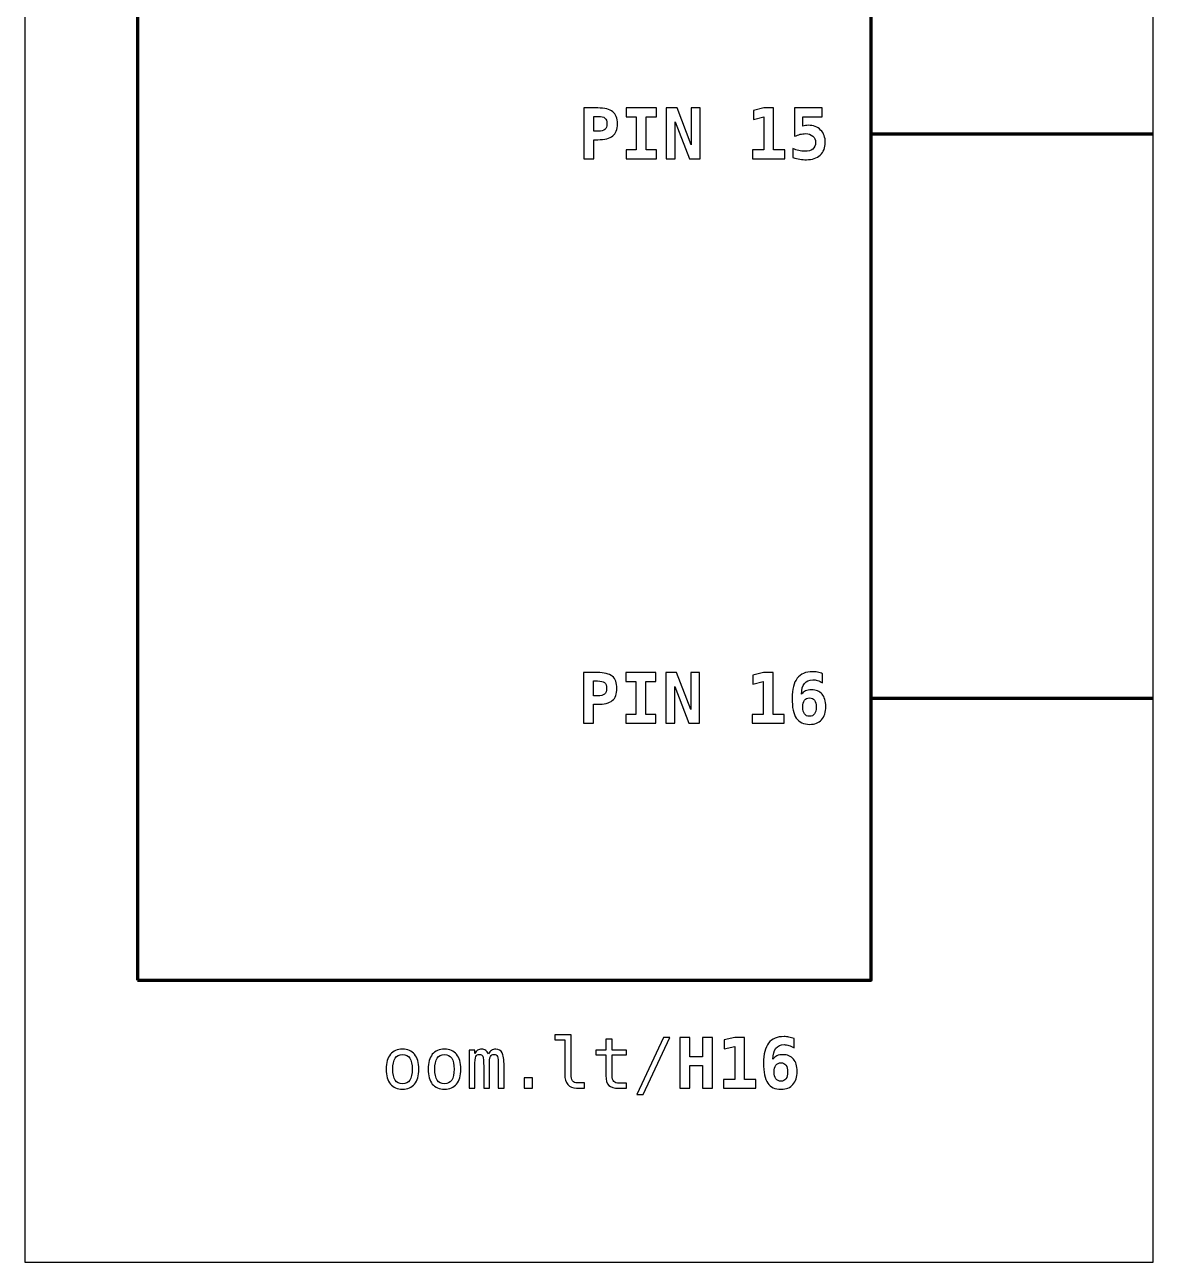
# Model space of a CAD drawing. Header units: centimetres. Extents: x -11.5 to -9.5, y -22.9 to -4.8.
# Drawn here: x -11.5 to -9.5, y -22.85 to -20.657 of the extents above; entities that cross this region are included whole.
import ezdxf

# ---------------------------------------------------------------- set-up
doc = ezdxf.new("R2010")
doc.units = ezdxf.units.CM
doc.header["$MEASUREMENT"] = 0
doc.layers.add('Layer 1', color=7, linetype='Continuous')

msp = doc.modelspace()

# ---------------------------------------------------------------- linework, layer by layer
at = {"layer": 'Layer 1', "color": 7}
msp.add_lwpolyline([(-11.5, -22.85), (-9.5, -22.85), (-9.5, -4.85), (-11.5, -4.85), (-11.5, -22.85)], close=True, dxfattribs=at)
at = {"layer": 'Layer 1', "color": 7, "lineweight": 100}
msp.add_lwpolyline([(-11.3, -22.35), (-10, -22.35), (-10, -6.35), (-11.3, -6.35), (-11.3, -22.35)], close=True, dxfattribs=at)
at = {"layer": 'Layer 1', "color": 250}
for points, knots in [([(-10.50903, -20.80412), (-10.50903, -20.80412), (-10.4846, -20.80412), (-10.4846, -20.80412), (-10.4846, -20.80412), (-10.47219, -20.80412), (-10.46326, -20.80632), (-10.45781, -20.81075), (-10.45781, -20.81075), (-10.45235, -20.81517), (-10.44964, -20.82235), (-10.44964, -20.83227), (-10.44964, -20.83227), (-10.44964, -20.84219), (-10.45235, -20.84937), (-10.45781, -20.8538), (-10.45781, -20.8538), (-10.46326, -20.85822), (-10.47219, -20.86042), (-10.4846, -20.86042), (-10.4846, -20.86042), (-10.4846, -20.86042), (-10.49125, -20.86042), (-10.49125, -20.86042), (-10.49125, -20.86042), (-10.49125, -20.86042), (-10.49125, -20.89413), (-10.49125, -20.89413), (-10.49125, -20.89413), (-10.49125, -20.89413), (-10.50903, -20.89413), (-10.50903, -20.89413), (-10.50903, -20.89413), (-10.50903, -20.89413), (-10.50903, -20.80412), (-10.50903, -20.80412)], [0, 0, 0, 0, 0.1111111, 0.1111111, 0.1111111, 0.1111111, 0.2222222, 0.2222222, 0.2222222, 0.2222222, 0.3333333, 0.3333333, 0.3333333, 0.3333333, 0.4444444, 0.4444444, 0.4444444, 0.4444444, 0.5555556, 0.5555556, 0.5555556, 0.5555556, 0.6666667, 0.6666667, 0.6666667, 0.6666667, 0.7777778, 0.7777778, 0.7777778, 0.7777778, 0.8888889, 0.8888889, 0.8888889, 0.8888889, 1, 1, 1, 1]), ([(-10.4341, -20.8198), (-10.4341, -20.8198), (-10.4341, -20.80412), (-10.4341, -20.80412), (-10.4341, -20.80412), (-10.4341, -20.80412), (-10.38051, -20.80412), (-10.38051, -20.80412), (-10.38051, -20.80412), (-10.38051, -20.80412), (-10.38051, -20.8198), (-10.38051, -20.8198), (-10.38051, -20.8198), (-10.38051, -20.8198), (-10.39842, -20.8198), (-10.39842, -20.8198), (-10.39842, -20.8198), (-10.39842, -20.8198), (-10.39842, -20.87845), (-10.39842, -20.87845), (-10.39842, -20.87845), (-10.39842, -20.87845), (-10.38051, -20.87845), (-10.38051, -20.87845), (-10.38051, -20.87845), (-10.38051, -20.87845), (-10.38051, -20.89413), (-10.38051, -20.89413), (-10.38051, -20.89413), (-10.38051, -20.89413), (-10.4341, -20.89413), (-10.4341, -20.89413), (-10.4341, -20.89413), (-10.4341, -20.89413), (-10.4341, -20.87845), (-10.4341, -20.87845), (-10.4341, -20.87845), (-10.4341, -20.87845), (-10.4162, -20.87845), (-10.4162, -20.87845), (-10.4162, -20.87845), (-10.4162, -20.87845), (-10.4162, -20.8198), (-10.4162, -20.8198), (-10.4162, -20.8198), (-10.4162, -20.8198), (-10.4341, -20.8198), (-10.4341, -20.8198)], [0, 0, 0, 0, 0.0833333, 0.0833333, 0.0833333, 0.0833333, 0.1666667, 0.1666667, 0.1666667, 0.1666667, 0.25, 0.25, 0.25, 0.25, 0.3333333, 0.3333333, 0.3333333, 0.3333333, 0.4166667, 0.4166667, 0.4166667, 0.4166667, 0.5, 0.5, 0.5, 0.5, 0.5833333, 0.5833333, 0.5833333, 0.5833333, 0.6666667, 0.6666667, 0.6666667, 0.6666667, 0.75, 0.75, 0.75, 0.75, 0.8333333, 0.8333333, 0.8333333, 0.8333333, 0.9166667, 0.9166667, 0.9166667, 0.9166667, 1, 1, 1, 1]), ([(-10.36296, -20.80412), (-10.36296, -20.80412), (-10.34384, -20.80412), (-10.34384, -20.80412), (-10.34384, -20.80412), (-10.34384, -20.80412), (-10.31878, -20.86954), (-10.31878, -20.86954), (-10.31878, -20.86954), (-10.31878, -20.86954), (-10.31878, -20.80412), (-10.31878, -20.80412), (-10.31878, -20.80412), (-10.31878, -20.80412), (-10.3031, -20.80412), (-10.3031, -20.80412), (-10.3031, -20.80412), (-10.3031, -20.80412), (-10.3031, -20.89413), (-10.3031, -20.89413), (-10.3031, -20.89413), (-10.3031, -20.89413), (-10.32209, -20.89413), (-10.32209, -20.89413), (-10.32209, -20.89413), (-10.32209, -20.89413), (-10.34728, -20.82871), (-10.34728, -20.82871), (-10.34728, -20.82871), (-10.34728, -20.82871), (-10.34728, -20.89413), (-10.34728, -20.89413), (-10.34728, -20.89413), (-10.34728, -20.89413), (-10.36296, -20.89413), (-10.36296, -20.89413), (-10.36296, -20.89413), (-10.36296, -20.89413), (-10.36296, -20.80412), (-10.36296, -20.80412)], [0, 0, 0, 0, 0.1, 0.1, 0.1, 0.1, 0.2, 0.2, 0.2, 0.2, 0.3, 0.3, 0.3, 0.3, 0.4, 0.4, 0.4, 0.4, 0.5, 0.5, 0.5, 0.5, 0.6, 0.6, 0.6, 0.6, 0.7, 0.7, 0.7, 0.7, 0.8, 0.8, 0.8, 0.8, 0.9, 0.9, 0.9, 0.9, 1, 1, 1, 1]), ([(-10.21014, -20.87845), (-10.21014, -20.87845), (-10.19024, -20.87845), (-10.19024, -20.87845), (-10.19024, -20.87845), (-10.19024, -20.87845), (-10.19024, -20.82003), (-10.19024, -20.82003), (-10.19024, -20.82003), (-10.19024, -20.82003), (-10.20874, -20.82462), (-10.20874, -20.82462), (-10.20874, -20.82462), (-10.20874, -20.82462), (-10.20874, -20.80859), (-10.20874, -20.80859), (-10.20874, -20.80859), (-10.20874, -20.80859), (-10.19012, -20.80412), (-10.19012, -20.80412), (-10.19012, -20.80412), (-10.19012, -20.80412), (-10.17294, -20.80412), (-10.17294, -20.80412), (-10.17294, -20.80412), (-10.17294, -20.80412), (-10.17294, -20.87845), (-10.17294, -20.87845), (-10.17294, -20.87845), (-10.17294, -20.87845), (-10.15304, -20.87845), (-10.15304, -20.87845), (-10.15304, -20.87845), (-10.15304, -20.87845), (-10.15304, -20.89413), (-10.15304, -20.89413), (-10.15304, -20.89413), (-10.15304, -20.89413), (-10.21014, -20.89413), (-10.21014, -20.89413), (-10.21014, -20.89413), (-10.21014, -20.89413), (-10.21014, -20.87845), (-10.21014, -20.87845)], [0, 0, 0, 0, 0.0909091, 0.0909091, 0.0909091, 0.0909091, 0.1818182, 0.1818182, 0.1818182, 0.1818182, 0.2727273, 0.2727273, 0.2727273, 0.2727273, 0.3636364, 0.3636364, 0.3636364, 0.3636364, 0.4545455, 0.4545455, 0.4545455, 0.4545455, 0.5454545, 0.5454545, 0.5454545, 0.5454545, 0.6363636, 0.6363636, 0.6363636, 0.6363636, 0.7272727, 0.7272727, 0.7272727, 0.7272727, 0.8181818, 0.8181818, 0.8181818, 0.8181818, 0.9090909, 0.9090909, 0.9090909, 0.9090909, 1, 1, 1, 1]), ([(-10.13552, -20.80412), (-10.13552, -20.80412), (-10.08663, -20.80412), (-10.08663, -20.80412), (-10.08663, -20.80412), (-10.08663, -20.80412), (-10.08663, -20.8198), (-10.08663, -20.8198), (-10.08663, -20.8198), (-10.08663, -20.8198), (-10.12112, -20.8198), (-10.12112, -20.8198), (-10.12112, -20.8198), (-10.12112, -20.8198), (-10.12112, -20.83649), (-10.12112, -20.83649), (-10.12112, -20.83649), (-10.11968, -20.83593), (-10.11811, -20.83552), (-10.11647, -20.83526), (-10.11647, -20.83526), (-10.11482, -20.83499), (-10.11307, -20.83486), (-10.11122, -20.83486), (-10.11122, -20.83486), (-10.10231, -20.83486), (-10.09507, -20.83768), (-10.08951, -20.8433), (-10.08951, -20.8433), (-10.08397, -20.84894), (-10.0812, -20.85625), (-10.0812, -20.86526), (-10.0812, -20.86526), (-10.0812, -20.8747), (-10.0842, -20.88215), (-10.09021, -20.88765), (-10.09021, -20.88765), (-10.09622, -20.89314), (-10.10441, -20.89588), (-10.11478, -20.89588), (-10.11478, -20.89588), (-10.11863, -20.89588), (-10.12254, -20.89555), (-10.12647, -20.89491), (-10.12647, -20.89491), (-10.1304, -20.89427), (-10.13443, -20.89331), (-10.13853, -20.89201), (-10.13853, -20.89201), (-10.13853, -20.89201), (-10.13853, -20.87598), (-10.13853, -20.87598), (-10.13853, -20.87598), (-10.13519, -20.87763), (-10.13176, -20.87886), (-10.12826, -20.87968), (-10.12826, -20.87968), (-10.12474, -20.88051), (-10.1212, -20.88092), (-10.11766, -20.88092), (-10.11766, -20.88092), (-10.11141, -20.88092), (-10.10663, -20.87958), (-10.10338, -20.87691), (-10.10338, -20.87691), (-10.10013, -20.87423), (-10.0985, -20.87036), (-10.0985, -20.86526), (-10.0985, -20.86526), (-10.0985, -20.86055), (-10.10013, -20.85678), (-10.10336, -20.85394), (-10.10336, -20.85394), (-10.10659, -20.85112), (-10.11091, -20.8497), (-10.11628, -20.8497), (-10.11628, -20.8497), (-10.11947, -20.8497), (-10.12264, -20.85009), (-10.12585, -20.85087), (-10.12585, -20.85087), (-10.12904, -20.85166), (-10.13227, -20.85285), (-10.13552, -20.85441), (-10.13552, -20.85441), (-10.13552, -20.85441), (-10.13552, -20.80412), (-10.13552, -20.80412)], [0, 0, 0, 0, 0.0454545, 0.0454545, 0.0454545, 0.0454545, 0.0909091, 0.0909091, 0.0909091, 0.0909091, 0.1363636, 0.1363636, 0.1363636, 0.1363636, 0.1818182, 0.1818182, 0.1818182, 0.1818182, 0.2272727, 0.2272727, 0.2272727, 0.2272727, 0.2727273, 0.2727273, 0.2727273, 0.2727273, 0.3181818, 0.3181818, 0.3181818, 0.3181818, 0.3636364, 0.3636364, 0.3636364, 0.3636364, 0.4090909, 0.4090909, 0.4090909, 0.4090909, 0.4545455, 0.4545455, 0.4545455, 0.4545455, 0.5, 0.5, 0.5, 0.5, 0.5454545, 0.5454545, 0.5454545, 0.5454545, 0.5909091, 0.5909091, 0.5909091, 0.5909091, 0.6363636, 0.6363636, 0.6363636, 0.6363636, 0.6818182, 0.6818182, 0.6818182, 0.6818182, 0.7272727, 0.7272727, 0.7272727, 0.7272727, 0.7727273, 0.7727273, 0.7727273, 0.7727273, 0.8181818, 0.8181818, 0.8181818, 0.8181818, 0.8636364, 0.8636364, 0.8636364, 0.8636364, 0.9090909, 0.9090909, 0.9090909, 0.9090909, 0.9545455, 0.9545455, 0.9545455, 0.9545455, 1, 1, 1, 1]), ([(-10.49125, -20.81908), (-10.49125, -20.81908), (-10.49125, -20.84546), (-10.49125, -20.84546), (-10.49125, -20.84546), (-10.49125, -20.84546), (-10.48394, -20.84546), (-10.48394, -20.84546), (-10.48394, -20.84546), (-10.47812, -20.84546), (-10.47402, -20.84447), (-10.47168, -20.84252), (-10.47168, -20.84252), (-10.46931, -20.84054), (-10.46814, -20.83713), (-10.46814, -20.83227), (-10.46814, -20.83227), (-10.46814, -20.82742), (-10.46931, -20.824), (-10.47168, -20.82202), (-10.47168, -20.82202), (-10.47402, -20.82007), (-10.47812, -20.81908), (-10.48394, -20.81908), (-10.48394, -20.81908), (-10.48394, -20.81908), (-10.49125, -20.81908), (-10.49125, -20.81908)], [0, 0, 0, 0, 0.1428571, 0.1428571, 0.1428571, 0.1428571, 0.2857143, 0.2857143, 0.2857143, 0.2857143, 0.4285714, 0.4285714, 0.4285714, 0.4285714, 0.5714286, 0.5714286, 0.5714286, 0.5714286, 0.7142857, 0.7142857, 0.7142857, 0.7142857, 0.8571429, 0.8571429, 0.8571429, 0.8571429, 1, 1, 1, 1]), ([(-10.50988, -21.80481), (-10.50988, -21.80481), (-10.48545, -21.80481), (-10.48545, -21.80481), (-10.48545, -21.80481), (-10.47304, -21.80481), (-10.46411, -21.80701), (-10.45866, -21.81144), (-10.45866, -21.81144), (-10.4532, -21.81586), (-10.45049, -21.82304), (-10.45049, -21.83296), (-10.45049, -21.83296), (-10.45049, -21.84288), (-10.4532, -21.85006), (-10.45866, -21.85449), (-10.45866, -21.85449), (-10.46411, -21.85891), (-10.47304, -21.86111), (-10.48545, -21.86111), (-10.48545, -21.86111), (-10.48545, -21.86111), (-10.4921, -21.86111), (-10.4921, -21.86111), (-10.4921, -21.86111), (-10.4921, -21.86111), (-10.4921, -21.89482), (-10.4921, -21.89482), (-10.4921, -21.89482), (-10.4921, -21.89482), (-10.50988, -21.89482), (-10.50988, -21.89482), (-10.50988, -21.89482), (-10.50988, -21.89482), (-10.50988, -21.80481), (-10.50988, -21.80481)], [0, 0, 0, 0, 0.1111111, 0.1111111, 0.1111111, 0.1111111, 0.2222222, 0.2222222, 0.2222222, 0.2222222, 0.3333333, 0.3333333, 0.3333333, 0.3333333, 0.4444444, 0.4444444, 0.4444444, 0.4444444, 0.5555556, 0.5555556, 0.5555556, 0.5555556, 0.6666667, 0.6666667, 0.6666667, 0.6666667, 0.7777778, 0.7777778, 0.7777778, 0.7777778, 0.8888889, 0.8888889, 0.8888889, 0.8888889, 1, 1, 1, 1]), ([(-10.4921, -21.81977), (-10.4921, -21.81977), (-10.4921, -21.84615), (-10.4921, -21.84615), (-10.4921, -21.84615), (-10.4921, -21.84615), (-10.48479, -21.84615), (-10.48479, -21.84615), (-10.48479, -21.84615), (-10.47897, -21.84615), (-10.47487, -21.84516), (-10.47253, -21.84321), (-10.47253, -21.84321), (-10.47016, -21.84123), (-10.46899, -21.83782), (-10.46899, -21.83296), (-10.46899, -21.83296), (-10.46899, -21.82811), (-10.47016, -21.82469), (-10.47253, -21.82271), (-10.47253, -21.82271), (-10.47487, -21.82076), (-10.47897, -21.81977), (-10.48479, -21.81977), (-10.48479, -21.81977), (-10.48479, -21.81977), (-10.4921, -21.81977), (-10.4921, -21.81977)], [0, 0, 0, 0, 0.1428571, 0.1428571, 0.1428571, 0.1428571, 0.2857143, 0.2857143, 0.2857143, 0.2857143, 0.4285714, 0.4285714, 0.4285714, 0.4285714, 0.5714286, 0.5714286, 0.5714286, 0.5714286, 0.7142857, 0.7142857, 0.7142857, 0.7142857, 0.8571429, 0.8571429, 0.8571429, 0.8571429, 1, 1, 1, 1]), ([(-10.43495, -21.82049), (-10.43495, -21.82049), (-10.43495, -21.80481), (-10.43495, -21.80481), (-10.43495, -21.80481), (-10.43495, -21.80481), (-10.38136, -21.80481), (-10.38136, -21.80481), (-10.38136, -21.80481), (-10.38136, -21.80481), (-10.38136, -21.82049), (-10.38136, -21.82049), (-10.38136, -21.82049), (-10.38136, -21.82049), (-10.39927, -21.82049), (-10.39927, -21.82049), (-10.39927, -21.82049), (-10.39927, -21.82049), (-10.39927, -21.87914), (-10.39927, -21.87914), (-10.39927, -21.87914), (-10.39927, -21.87914), (-10.38136, -21.87914), (-10.38136, -21.87914), (-10.38136, -21.87914), (-10.38136, -21.87914), (-10.38136, -21.89482), (-10.38136, -21.89482), (-10.38136, -21.89482), (-10.38136, -21.89482), (-10.43495, -21.89482), (-10.43495, -21.89482), (-10.43495, -21.89482), (-10.43495, -21.89482), (-10.43495, -21.87914), (-10.43495, -21.87914), (-10.43495, -21.87914), (-10.43495, -21.87914), (-10.41705, -21.87914), (-10.41705, -21.87914), (-10.41705, -21.87914), (-10.41705, -21.87914), (-10.41705, -21.82049), (-10.41705, -21.82049), (-10.41705, -21.82049), (-10.41705, -21.82049), (-10.43495, -21.82049), (-10.43495, -21.82049)], [0, 0, 0, 0, 0.0833333, 0.0833333, 0.0833333, 0.0833333, 0.1666667, 0.1666667, 0.1666667, 0.1666667, 0.25, 0.25, 0.25, 0.25, 0.3333333, 0.3333333, 0.3333333, 0.3333333, 0.4166667, 0.4166667, 0.4166667, 0.4166667, 0.5, 0.5, 0.5, 0.5, 0.5833333, 0.5833333, 0.5833333, 0.5833333, 0.6666667, 0.6666667, 0.6666667, 0.6666667, 0.75, 0.75, 0.75, 0.75, 0.8333333, 0.8333333, 0.8333333, 0.8333333, 0.9166667, 0.9166667, 0.9166667, 0.9166667, 1, 1, 1, 1]), ([(-10.36381, -21.80481), (-10.36381, -21.80481), (-10.34469, -21.80481), (-10.34469, -21.80481), (-10.34469, -21.80481), (-10.34469, -21.80481), (-10.31963, -21.87023), (-10.31963, -21.87023), (-10.31963, -21.87023), (-10.31963, -21.87023), (-10.31963, -21.80481), (-10.31963, -21.80481), (-10.31963, -21.80481), (-10.31963, -21.80481), (-10.30395, -21.80481), (-10.30395, -21.80481), (-10.30395, -21.80481), (-10.30395, -21.80481), (-10.30395, -21.89482), (-10.30395, -21.89482), (-10.30395, -21.89482), (-10.30395, -21.89482), (-10.32294, -21.89482), (-10.32294, -21.89482), (-10.32294, -21.89482), (-10.32294, -21.89482), (-10.34813, -21.8294), (-10.34813, -21.8294), (-10.34813, -21.8294), (-10.34813, -21.8294), (-10.34813, -21.89482), (-10.34813, -21.89482), (-10.34813, -21.89482), (-10.34813, -21.89482), (-10.36381, -21.89482), (-10.36381, -21.89482), (-10.36381, -21.89482), (-10.36381, -21.89482), (-10.36381, -21.80481), (-10.36381, -21.80481)], [0, 0, 0, 0, 0.1, 0.1, 0.1, 0.1, 0.2, 0.2, 0.2, 0.2, 0.3, 0.3, 0.3, 0.3, 0.4, 0.4, 0.4, 0.4, 0.5, 0.5, 0.5, 0.5, 0.6, 0.6, 0.6, 0.6, 0.7, 0.7, 0.7, 0.7, 0.8, 0.8, 0.8, 0.8, 0.9, 0.9, 0.9, 0.9, 1, 1, 1, 1]), ([(-10.21099, -21.87914), (-10.21099, -21.87914), (-10.19109, -21.87914), (-10.19109, -21.87914), (-10.19109, -21.87914), (-10.19109, -21.87914), (-10.19109, -21.82072), (-10.19109, -21.82072), (-10.19109, -21.82072), (-10.19109, -21.82072), (-10.20959, -21.82531), (-10.20959, -21.82531), (-10.20959, -21.82531), (-10.20959, -21.82531), (-10.20959, -21.80928), (-10.20959, -21.80928), (-10.20959, -21.80928), (-10.20959, -21.80928), (-10.19097, -21.80481), (-10.19097, -21.80481), (-10.19097, -21.80481), (-10.19097, -21.80481), (-10.17379, -21.80481), (-10.17379, -21.80481), (-10.17379, -21.80481), (-10.17379, -21.80481), (-10.17379, -21.87914), (-10.17379, -21.87914), (-10.17379, -21.87914), (-10.17379, -21.87914), (-10.15389, -21.87914), (-10.15389, -21.87914), (-10.15389, -21.87914), (-10.15389, -21.87914), (-10.15389, -21.89482), (-10.15389, -21.89482), (-10.15389, -21.89482), (-10.15389, -21.89482), (-10.21099, -21.89482), (-10.21099, -21.89482), (-10.21099, -21.89482), (-10.21099, -21.89482), (-10.21099, -21.87914), (-10.21099, -21.87914)], [0, 0, 0, 0, 0.0909091, 0.0909091, 0.0909091, 0.0909091, 0.1818182, 0.1818182, 0.1818182, 0.1818182, 0.2727273, 0.2727273, 0.2727273, 0.2727273, 0.3636364, 0.3636364, 0.3636364, 0.3636364, 0.4545455, 0.4545455, 0.4545455, 0.4545455, 0.5454545, 0.5454545, 0.5454545, 0.5454545, 0.6363636, 0.6363636, 0.6363636, 0.6363636, 0.7272727, 0.7272727, 0.7272727, 0.7272727, 0.8181818, 0.8181818, 0.8181818, 0.8181818, 0.9090909, 0.9090909, 0.9090909, 0.9090909, 1, 1, 1, 1]), ([(-10.08592, -21.80693), (-10.08592, -21.80693), (-10.08592, -21.82308), (-10.08592, -21.82308), (-10.08592, -21.82308), (-10.08908, -21.82127), (-10.09213, -21.81991), (-10.09505, -21.81901), (-10.09505, -21.81901), (-10.09795, -21.8181), (-10.10075, -21.81765), (-10.10345, -21.81765), (-10.10345, -21.81765), (-10.10987, -21.81765), (-10.11477, -21.81981), (-10.11812, -21.82413), (-10.11812, -21.82413), (-10.12147, -21.82845), (-10.12322, -21.83483), (-10.12339, -21.84327), (-10.12339, -21.84327), (-10.1215, -21.84066), (-10.11909, -21.8387), (-10.11617, -21.83739), (-10.11617, -21.83739), (-10.11322, -21.83609), (-10.10977, -21.83543), (-10.10579, -21.83543), (-10.10579, -21.83543), (-10.09767, -21.83543), (-10.09141, -21.838), (-10.08699, -21.84313), (-10.08699, -21.84313), (-10.08256, -21.84825), (-10.08036, -21.85552), (-10.08036, -21.86492), (-10.08036, -21.86492), (-10.08036, -21.875), (-10.08285, -21.88282), (-10.08781, -21.88838), (-10.08781, -21.88838), (-10.09277, -21.89391), (-10.09974, -21.89669), (-10.10876, -21.89669), (-10.10876, -21.89669), (-10.11973, -21.89669), (-10.12769, -21.89301), (-10.13265, -21.88566), (-10.13265, -21.88566), (-10.13761, -21.8783), (-10.1401, -21.86642), (-10.1401, -21.85002), (-10.1401, -21.85002), (-10.1401, -21.83444), (-10.13707, -21.82275), (-10.131, -21.81498), (-10.131, -21.81498), (-10.12493, -21.8072), (-10.11584, -21.80331), (-10.10369, -21.80331), (-10.10369, -21.80331), (-10.10088, -21.80331), (-10.09797, -21.80362), (-10.09499, -21.80421), (-10.09499, -21.80421), (-10.09199, -21.80481), (-10.08896, -21.80572), (-10.08592, -21.80693)], [0, 0, 0, 0, 0.0588235, 0.0588235, 0.0588235, 0.0588235, 0.1176471, 0.1176471, 0.1176471, 0.1176471, 0.1764706, 0.1764706, 0.1764706, 0.1764706, 0.2352941, 0.2352941, 0.2352941, 0.2352941, 0.2941176, 0.2941176, 0.2941176, 0.2941176, 0.3529412, 0.3529412, 0.3529412, 0.3529412, 0.4117647, 0.4117647, 0.4117647, 0.4117647, 0.4705882, 0.4705882, 0.4705882, 0.4705882, 0.5294118, 0.5294118, 0.5294118, 0.5294118, 0.5882353, 0.5882353, 0.5882353, 0.5882353, 0.6470588, 0.6470588, 0.6470588, 0.6470588, 0.7058824, 0.7058824, 0.7058824, 0.7058824, 0.7647059, 0.7647059, 0.7647059, 0.7647059, 0.8235294, 0.8235294, 0.8235294, 0.8235294, 0.8823529, 0.8823529, 0.8823529, 0.8823529, 0.9411765, 0.9411765, 0.9411765, 0.9411765, 1, 1, 1, 1]), ([(-10.10923, -21.84971), (-10.11308, -21.84971), (-10.11602, -21.85111), (-10.11806, -21.85391), (-10.11806, -21.85391), (-10.1201, -21.85671), (-10.1211, -21.86074), (-10.1211, -21.86605), (-10.1211, -21.86605), (-10.1211, -21.87132), (-10.1201, -21.87535), (-10.11806, -21.87815), (-10.11806, -21.87815), (-10.11602, -21.88095), (-10.11308, -21.88235), (-10.10923, -21.88235), (-10.10923, -21.88235), (-10.10536, -21.88235), (-10.1024, -21.88095), (-10.10034, -21.87815), (-10.10034, -21.87815), (-10.09826, -21.87535), (-10.09723, -21.87132), (-10.09723, -21.86605), (-10.09723, -21.86605), (-10.09723, -21.86078), (-10.09826, -21.85675), (-10.10034, -21.85393), (-10.10034, -21.85393), (-10.1024, -21.85111), (-10.10536, -21.84971), (-10.10923, -21.84971)], [0, 0, 0, 0, 0.125, 0.125, 0.125, 0.125, 0.25, 0.25, 0.25, 0.25, 0.375, 0.375, 0.375, 0.375, 0.5, 0.5, 0.5, 0.5, 0.625, 0.625, 0.625, 0.625, 0.75, 0.75, 0.75, 0.75, 0.875, 0.875, 0.875, 0.875, 1, 1, 1, 1]), ([(-10.53181, -22.51704), (-10.53181, -22.52202), (-10.5309, -22.52577), (-10.52907, -22.5283), (-10.52907, -22.5283), (-10.52724, -22.53083), (-10.52454, -22.53211), (-10.52096, -22.53211), (-10.52096, -22.53211), (-10.52096, -22.53211), (-10.508, -22.53211), (-10.508, -22.53211), (-10.508, -22.53211), (-10.508, -22.53211), (-10.508, -22.54151), (-10.508, -22.54151), (-10.508, -22.54151), (-10.508, -22.54151), (-10.52203, -22.54151), (-10.52203, -22.54151), (-10.52203, -22.54151), (-10.52868, -22.54151), (-10.5338, -22.53937), (-10.53745, -22.53511), (-10.53745, -22.53511), (-10.54109, -22.53085), (-10.5429, -22.52482), (-10.5429, -22.51704), (-10.5429, -22.51704), (-10.5429, -22.51704), (-10.5429, -22.45572), (-10.5429, -22.45572), (-10.5429, -22.45572), (-10.5429, -22.45572), (-10.56068, -22.45572), (-10.56068, -22.45572), (-10.56068, -22.45572), (-10.56068, -22.45572), (-10.56068, -22.44703), (-10.56068, -22.44703), (-10.56068, -22.44703), (-10.56068, -22.44703), (-10.53181, -22.44703), (-10.53181, -22.44703), (-10.53181, -22.44703), (-10.53181, -22.44703), (-10.53181, -22.51704), (-10.53181, -22.51704)], [0, 0, 0, 0, 0.0833333, 0.0833333, 0.0833333, 0.0833333, 0.1666667, 0.1666667, 0.1666667, 0.1666667, 0.25, 0.25, 0.25, 0.25, 0.3333333, 0.3333333, 0.3333333, 0.3333333, 0.4166667, 0.4166667, 0.4166667, 0.4166667, 0.5, 0.5, 0.5, 0.5, 0.5833333, 0.5833333, 0.5833333, 0.5833333, 0.6666667, 0.6666667, 0.6666667, 0.6666667, 0.75, 0.75, 0.75, 0.75, 0.8333333, 0.8333333, 0.8333333, 0.8333333, 0.9166667, 0.9166667, 0.9166667, 0.9166667, 1, 1, 1, 1]), ([(-10.45898, -22.45481), (-10.45898, -22.45481), (-10.45898, -22.47399), (-10.45898, -22.47399), (-10.45898, -22.47399), (-10.45898, -22.47399), (-10.43377, -22.47399), (-10.43377, -22.47399), (-10.43377, -22.47399), (-10.43377, -22.47399), (-10.43377, -22.48261), (-10.43377, -22.48261), (-10.43377, -22.48261), (-10.43377, -22.48261), (-10.45898, -22.48261), (-10.45898, -22.48261), (-10.45898, -22.48261), (-10.45898, -22.48261), (-10.45898, -22.51926), (-10.45898, -22.51926), (-10.45898, -22.51926), (-10.45898, -22.52424), (-10.45803, -22.52772), (-10.45614, -22.52968), (-10.45614, -22.52968), (-10.45425, -22.53165), (-10.45095, -22.53264), (-10.44626, -22.53264), (-10.44626, -22.53264), (-10.44626, -22.53264), (-10.43377, -22.53264), (-10.43377, -22.53264), (-10.43377, -22.53264), (-10.43377, -22.53264), (-10.43377, -22.54151), (-10.43377, -22.54151), (-10.43377, -22.54151), (-10.43377, -22.54151), (-10.44733, -22.54151), (-10.44733, -22.54151), (-10.44733, -22.54151), (-10.45567, -22.54151), (-10.46153, -22.53984), (-10.46495, -22.53651), (-10.46495, -22.53651), (-10.46836, -22.53318), (-10.47007, -22.52741), (-10.47007, -22.51926), (-10.47007, -22.51926), (-10.47007, -22.51926), (-10.47007, -22.48261), (-10.47007, -22.48261), (-10.47007, -22.48261), (-10.47007, -22.48261), (-10.4881, -22.48261), (-10.4881, -22.48261), (-10.4881, -22.48261), (-10.4881, -22.48261), (-10.4881, -22.47399), (-10.4881, -22.47399), (-10.4881, -22.47399), (-10.4881, -22.47399), (-10.47007, -22.47399), (-10.47007, -22.47399), (-10.47007, -22.47399), (-10.47007, -22.47399), (-10.47007, -22.45481), (-10.47007, -22.45481), (-10.47007, -22.45481), (-10.47007, -22.45481), (-10.45898, -22.45481), (-10.45898, -22.45481)], [0, 0, 0, 0, 0.0555556, 0.0555556, 0.0555556, 0.0555556, 0.1111111, 0.1111111, 0.1111111, 0.1111111, 0.1666667, 0.1666667, 0.1666667, 0.1666667, 0.2222222, 0.2222222, 0.2222222, 0.2222222, 0.2777778, 0.2777778, 0.2777778, 0.2777778, 0.3333333, 0.3333333, 0.3333333, 0.3333333, 0.3888889, 0.3888889, 0.3888889, 0.3888889, 0.4444444, 0.4444444, 0.4444444, 0.4444444, 0.5, 0.5, 0.5, 0.5, 0.5555556, 0.5555556, 0.5555556, 0.5555556, 0.6111111, 0.6111111, 0.6111111, 0.6111111, 0.6666667, 0.6666667, 0.6666667, 0.6666667, 0.7222222, 0.7222222, 0.7222222, 0.7222222, 0.7777778, 0.7777778, 0.7777778, 0.7777778, 0.8333333, 0.8333333, 0.8333333, 0.8333333, 0.8888889, 0.8888889, 0.8888889, 0.8888889, 0.9444444, 0.9444444, 0.9444444, 0.9444444, 1, 1, 1, 1]), ([(-10.36806, -22.4515), (-10.36806, -22.4515), (-10.3566, -22.4515), (-10.3566, -22.4515), (-10.3566, -22.4515), (-10.3566, -22.4515), (-10.40399, -22.55297), (-10.40399, -22.55297), (-10.40399, -22.55297), (-10.40399, -22.55297), (-10.41552, -22.55297), (-10.41552, -22.55297), (-10.41552, -22.55297), (-10.41552, -22.55297), (-10.36806, -22.4515), (-10.36806, -22.4515)], [0, 0, 0, 0, 0.25, 0.25, 0.25, 0.25, 0.5, 0.5, 0.5, 0.5, 0.75, 0.75, 0.75, 0.75, 1, 1, 1, 1]), ([(-10.33909, -22.4515), (-10.33909, -22.4515), (-10.32131, -22.4515), (-10.32131, -22.4515), (-10.32131, -22.4515), (-10.32131, -22.4515), (-10.32131, -22.4858), (-10.32131, -22.4858), (-10.32131, -22.4858), (-10.32131, -22.4858), (-10.29904, -22.4858), (-10.29904, -22.4858), (-10.29904, -22.4858), (-10.29904, -22.4858), (-10.29904, -22.4515), (-10.29904, -22.4515), (-10.29904, -22.4515), (-10.29904, -22.4515), (-10.28126, -22.4515), (-10.28126, -22.4515), (-10.28126, -22.4515), (-10.28126, -22.4515), (-10.28126, -22.54151), (-10.28126, -22.54151), (-10.28126, -22.54151), (-10.28126, -22.54151), (-10.29904, -22.54151), (-10.29904, -22.54151), (-10.29904, -22.54151), (-10.29904, -22.54151), (-10.29904, -22.50149), (-10.29904, -22.50149), (-10.29904, -22.50149), (-10.29904, -22.50149), (-10.32131, -22.50149), (-10.32131, -22.50149), (-10.32131, -22.50149), (-10.32131, -22.50149), (-10.32131, -22.54151), (-10.32131, -22.54151), (-10.32131, -22.54151), (-10.32131, -22.54151), (-10.33909, -22.54151), (-10.33909, -22.54151), (-10.33909, -22.54151), (-10.33909, -22.54151), (-10.33909, -22.4515), (-10.33909, -22.4515)], [0, 0, 0, 0, 0.0833333, 0.0833333, 0.0833333, 0.0833333, 0.1666667, 0.1666667, 0.1666667, 0.1666667, 0.25, 0.25, 0.25, 0.25, 0.3333333, 0.3333333, 0.3333333, 0.3333333, 0.4166667, 0.4166667, 0.4166667, 0.4166667, 0.5, 0.5, 0.5, 0.5, 0.5833333, 0.5833333, 0.5833333, 0.5833333, 0.6666667, 0.6666667, 0.6666667, 0.6666667, 0.75, 0.75, 0.75, 0.75, 0.8333333, 0.8333333, 0.8333333, 0.8333333, 0.9166667, 0.9166667, 0.9166667, 0.9166667, 1, 1, 1, 1]), ([(-10.26167, -22.52583), (-10.26167, -22.52583), (-10.24177, -22.52583), (-10.24177, -22.52583), (-10.24177, -22.52583), (-10.24177, -22.52583), (-10.24177, -22.46741), (-10.24177, -22.46741), (-10.24177, -22.46741), (-10.24177, -22.46741), (-10.26027, -22.472), (-10.26027, -22.472), (-10.26027, -22.472), (-10.26027, -22.472), (-10.26027, -22.45597), (-10.26027, -22.45597), (-10.26027, -22.45597), (-10.26027, -22.45597), (-10.24165, -22.4515), (-10.24165, -22.4515), (-10.24165, -22.4515), (-10.24165, -22.4515), (-10.22447, -22.4515), (-10.22447, -22.4515), (-10.22447, -22.4515), (-10.22447, -22.4515), (-10.22447, -22.52583), (-10.22447, -22.52583), (-10.22447, -22.52583), (-10.22447, -22.52583), (-10.20457, -22.52583), (-10.20457, -22.52583), (-10.20457, -22.52583), (-10.20457, -22.52583), (-10.20457, -22.54151), (-10.20457, -22.54151), (-10.20457, -22.54151), (-10.20457, -22.54151), (-10.26167, -22.54151), (-10.26167, -22.54151), (-10.26167, -22.54151), (-10.26167, -22.54151), (-10.26167, -22.52583), (-10.26167, -22.52583)], [0, 0, 0, 0, 0.0909091, 0.0909091, 0.0909091, 0.0909091, 0.1818182, 0.1818182, 0.1818182, 0.1818182, 0.2727273, 0.2727273, 0.2727273, 0.2727273, 0.3636364, 0.3636364, 0.3636364, 0.3636364, 0.4545455, 0.4545455, 0.4545455, 0.4545455, 0.5454545, 0.5454545, 0.5454545, 0.5454545, 0.6363636, 0.6363636, 0.6363636, 0.6363636, 0.7272727, 0.7272727, 0.7272727, 0.7272727, 0.8181818, 0.8181818, 0.8181818, 0.8181818, 0.9090909, 0.9090909, 0.9090909, 0.9090909, 1, 1, 1, 1]), ([(-10.1366, -22.45362), (-10.1366, -22.45362), (-10.1366, -22.46977), (-10.1366, -22.46977), (-10.1366, -22.46977), (-10.13976, -22.46796), (-10.14281, -22.4666), (-10.14573, -22.4657), (-10.14573, -22.4657), (-10.14863, -22.46479), (-10.15143, -22.46434), (-10.15413, -22.46434), (-10.15413, -22.46434), (-10.16055, -22.46434), (-10.16545, -22.4665), (-10.1688, -22.47082), (-10.1688, -22.47082), (-10.17215, -22.47514), (-10.1739, -22.48152), (-10.17407, -22.48996), (-10.17407, -22.48996), (-10.17218, -22.48735), (-10.16977, -22.48539), (-10.16685, -22.48408), (-10.16685, -22.48408), (-10.1639, -22.48278), (-10.16045, -22.48212), (-10.15647, -22.48212), (-10.15647, -22.48212), (-10.14835, -22.48212), (-10.14209, -22.48469), (-10.13767, -22.48982), (-10.13767, -22.48982), (-10.13324, -22.49494), (-10.13104, -22.50221), (-10.13104, -22.51161), (-10.13104, -22.51161), (-10.13104, -22.52169), (-10.13353, -22.52951), (-10.13849, -22.53507), (-10.13849, -22.53507), (-10.14345, -22.5406), (-10.15042, -22.54338), (-10.15944, -22.54338), (-10.15944, -22.54338), (-10.17041, -22.54338), (-10.17837, -22.5397), (-10.18333, -22.53235), (-10.18333, -22.53235), (-10.18829, -22.52499), (-10.19078, -22.51311), (-10.19078, -22.49671), (-10.19078, -22.49671), (-10.19078, -22.48113), (-10.18775, -22.46944), (-10.18168, -22.46167), (-10.18168, -22.46167), (-10.17561, -22.45389), (-10.16652, -22.45), (-10.15437, -22.45), (-10.15437, -22.45), (-10.15156, -22.45), (-10.14865, -22.45031), (-10.14567, -22.4509), (-10.14567, -22.4509), (-10.14267, -22.4515), (-10.13964, -22.45241), (-10.1366, -22.45362)], [0, 0, 0, 0, 0.0588235, 0.0588235, 0.0588235, 0.0588235, 0.1176471, 0.1176471, 0.1176471, 0.1176471, 0.1764706, 0.1764706, 0.1764706, 0.1764706, 0.2352941, 0.2352941, 0.2352941, 0.2352941, 0.2941176, 0.2941176, 0.2941176, 0.2941176, 0.3529412, 0.3529412, 0.3529412, 0.3529412, 0.4117647, 0.4117647, 0.4117647, 0.4117647, 0.4705882, 0.4705882, 0.4705882, 0.4705882, 0.5294118, 0.5294118, 0.5294118, 0.5294118, 0.5882353, 0.5882353, 0.5882353, 0.5882353, 0.6470588, 0.6470588, 0.6470588, 0.6470588, 0.7058824, 0.7058824, 0.7058824, 0.7058824, 0.7647059, 0.7647059, 0.7647059, 0.7647059, 0.8235294, 0.8235294, 0.8235294, 0.8235294, 0.8823529, 0.8823529, 0.8823529, 0.8823529, 0.9411765, 0.9411765, 0.9411765, 0.9411765, 1, 1, 1, 1]), ([(-10.83051, -22.47237), (-10.82114, -22.47237), (-10.81398, -22.47539), (-10.80902, -22.48146), (-10.80902, -22.48146), (-10.80406, -22.48753), (-10.80157, -22.49632), (-10.80157, -22.5078), (-10.80157, -22.5078), (-10.80157, -22.51935), (-10.80404, -22.52813), (-10.80898, -22.53418), (-10.80898, -22.53418), (-10.81394, -22.54023), (-10.8211, -22.54326), (-10.83051, -22.54326), (-10.83051, -22.54326), (-10.83989, -22.54326), (-10.84703, -22.54023), (-10.85199, -22.53418), (-10.85199, -22.53418), (-10.85693, -22.52813), (-10.8594, -22.51935), (-10.8594, -22.5078), (-10.8594, -22.5078), (-10.8594, -22.49632), (-10.85693, -22.48753), (-10.85199, -22.48146), (-10.85199, -22.48146), (-10.84703, -22.47539), (-10.83989, -22.47237), (-10.83051, -22.47237)], [0, 0, 0, 0, 0.125, 0.125, 0.125, 0.125, 0.25, 0.25, 0.25, 0.25, 0.375, 0.375, 0.375, 0.375, 0.5, 0.5, 0.5, 0.5, 0.625, 0.625, 0.625, 0.625, 0.75, 0.75, 0.75, 0.75, 0.875, 0.875, 0.875, 0.875, 1, 1, 1, 1]), ([(-10.75618, -22.47237), (-10.74681, -22.47237), (-10.73965, -22.47539), (-10.73469, -22.48146), (-10.73469, -22.48146), (-10.72973, -22.48753), (-10.72724, -22.49632), (-10.72724, -22.5078), (-10.72724, -22.5078), (-10.72724, -22.51935), (-10.72971, -22.52813), (-10.73465, -22.53418), (-10.73465, -22.53418), (-10.73961, -22.54023), (-10.74677, -22.54326), (-10.75618, -22.54326), (-10.75618, -22.54326), (-10.76556, -22.54326), (-10.7727, -22.54023), (-10.77766, -22.53418), (-10.77766, -22.53418), (-10.7826, -22.52813), (-10.78507, -22.51935), (-10.78507, -22.5078), (-10.78507, -22.5078), (-10.78507, -22.49632), (-10.7826, -22.48753), (-10.77766, -22.48146), (-10.77766, -22.48146), (-10.7727, -22.47539), (-10.76556, -22.47237), (-10.75618, -22.47237)], [0, 0, 0, 0, 0.125, 0.125, 0.125, 0.125, 0.25, 0.25, 0.25, 0.25, 0.375, 0.375, 0.375, 0.375, 0.5, 0.5, 0.5, 0.5, 0.625, 0.625, 0.625, 0.625, 0.75, 0.75, 0.75, 0.75, 0.875, 0.875, 0.875, 0.875, 1, 1, 1, 1]), ([(-10.67824, -22.48087), (-10.67689, -22.47796), (-10.67514, -22.47582), (-10.67302, -22.47445), (-10.67302, -22.47445), (-10.67092, -22.47307), (-10.66837, -22.47237), (-10.6654, -22.47237), (-10.6654, -22.47237), (-10.65997, -22.47237), (-10.65614, -22.47447), (-10.65392, -22.47866), (-10.65392, -22.47866), (-10.65168, -22.48286), (-10.65057, -22.49076), (-10.65057, -22.50239), (-10.65057, -22.50239), (-10.65057, -22.50239), (-10.65057, -22.54151), (-10.65057, -22.54151), (-10.65057, -22.54151), (-10.65057, -22.54151), (-10.66069, -22.54151), (-10.66069, -22.54151), (-10.66069, -22.54151), (-10.66069, -22.54151), (-10.66069, -22.50286), (-10.66069, -22.50286), (-10.66069, -22.50286), (-10.66069, -22.49334), (-10.66123, -22.48743), (-10.6623, -22.4851), (-10.6623, -22.4851), (-10.66335, -22.4828), (-10.6653, -22.48165), (-10.66812, -22.48165), (-10.66812, -22.48165), (-10.67133, -22.48165), (-10.67353, -22.48288), (-10.67473, -22.48535), (-10.67473, -22.48535), (-10.6759, -22.48782), (-10.6765, -22.49367), (-10.6765, -22.50286), (-10.6765, -22.50286), (-10.6765, -22.50286), (-10.6765, -22.54151), (-10.6765, -22.54151), (-10.6765, -22.54151), (-10.6765, -22.54151), (-10.68662, -22.54151), (-10.68662, -22.54151), (-10.68662, -22.54151), (-10.68662, -22.54151), (-10.68662, -22.50286), (-10.68662, -22.50286), (-10.68662, -22.50286), (-10.68662, -22.49321), (-10.6872, -22.48727), (-10.68835, -22.48502), (-10.68835, -22.48502), (-10.68948, -22.48278), (-10.69154, -22.48165), (-10.69452, -22.48165), (-10.69452, -22.48165), (-10.69747, -22.48165), (-10.6995, -22.48288), (-10.70063, -22.48535), (-10.70063, -22.48535), (-10.70179, -22.48782), (-10.70236, -22.49367), (-10.70236, -22.50286), (-10.70236, -22.50286), (-10.70236, -22.50286), (-10.70236, -22.54151), (-10.70236, -22.54151), (-10.70236, -22.54151), (-10.70236, -22.54151), (-10.71243, -22.54151), (-10.71243, -22.54151), (-10.71243, -22.54151), (-10.71243, -22.54151), (-10.71243, -22.47399), (-10.71243, -22.47399), (-10.71243, -22.47399), (-10.71243, -22.47399), (-10.70236, -22.47399), (-10.70236, -22.47399), (-10.70236, -22.47399), (-10.70236, -22.47399), (-10.70236, -22.47977), (-10.70236, -22.47977), (-10.70236, -22.47977), (-10.70105, -22.47737), (-10.69938, -22.47554), (-10.69738, -22.47426), (-10.69738, -22.47426), (-10.69541, -22.473), (-10.69314, -22.47237), (-10.69061, -22.47237), (-10.69061, -22.47237), (-10.68755, -22.47237), (-10.68502, -22.47307), (-10.68298, -22.47447), (-10.68298, -22.47447), (-10.68094, -22.47589), (-10.67938, -22.47801), (-10.67824, -22.48087)], [0, 0, 0, 0, 0.037037, 0.037037, 0.037037, 0.037037, 0.0740741, 0.0740741, 0.0740741, 0.0740741, 0.1111111, 0.1111111, 0.1111111, 0.1111111, 0.1481481, 0.1481481, 0.1481481, 0.1481481, 0.1851852, 0.1851852, 0.1851852, 0.1851852, 0.2222222, 0.2222222, 0.2222222, 0.2222222, 0.2592593, 0.2592593, 0.2592593, 0.2592593, 0.2962963, 0.2962963, 0.2962963, 0.2962963, 0.3333333, 0.3333333, 0.3333333, 0.3333333, 0.3703704, 0.3703704, 0.3703704, 0.3703704, 0.4074074, 0.4074074, 0.4074074, 0.4074074, 0.4444444, 0.4444444, 0.4444444, 0.4444444, 0.4814815, 0.4814815, 0.4814815, 0.4814815, 0.5185185, 0.5185185, 0.5185185, 0.5185185, 0.5555556, 0.5555556, 0.5555556, 0.5555556, 0.5925926, 0.5925926, 0.5925926, 0.5925926, 0.6296296, 0.6296296, 0.6296296, 0.6296296, 0.6666667, 0.6666667, 0.6666667, 0.6666667, 0.7037037, 0.7037037, 0.7037037, 0.7037037, 0.7407407, 0.7407407, 0.7407407, 0.7407407, 0.7777778, 0.7777778, 0.7777778, 0.7777778, 0.8148148, 0.8148148, 0.8148148, 0.8148148, 0.8518519, 0.8518519, 0.8518519, 0.8518519, 0.8888889, 0.8888889, 0.8888889, 0.8888889, 0.9259259, 0.9259259, 0.9259259, 0.9259259, 0.962963, 0.962963, 0.962963, 0.962963, 1, 1, 1, 1]), ([(-10.83051, -22.48177), (-10.83614, -22.48177), (-10.8404, -22.48395), (-10.84331, -22.48834), (-10.84331, -22.48834), (-10.84621, -22.49272), (-10.84765, -22.49922), (-10.84765, -22.5078), (-10.84765, -22.5078), (-10.84765, -22.51636), (-10.84621, -22.52285), (-10.84331, -22.52725), (-10.84331, -22.52725), (-10.8404, -22.53165), (-10.83614, -22.53385), (-10.83051, -22.53385), (-10.83051, -22.53385), (-10.82485, -22.53385), (-10.82057, -22.53165), (-10.81767, -22.52725), (-10.81767, -22.52725), (-10.81476, -22.52285), (-10.81332, -22.51636), (-10.81332, -22.5078), (-10.81332, -22.5078), (-10.81332, -22.49922), (-10.81476, -22.49272), (-10.81767, -22.48834), (-10.81767, -22.48834), (-10.82057, -22.48395), (-10.82485, -22.48177), (-10.83051, -22.48177)], [0, 0, 0, 0, 0.125, 0.125, 0.125, 0.125, 0.25, 0.25, 0.25, 0.25, 0.375, 0.375, 0.375, 0.375, 0.5, 0.5, 0.5, 0.5, 0.625, 0.625, 0.625, 0.625, 0.75, 0.75, 0.75, 0.75, 0.875, 0.875, 0.875, 0.875, 1, 1, 1, 1]), ([(-10.75618, -22.48177), (-10.76181, -22.48177), (-10.76607, -22.48395), (-10.76898, -22.48834), (-10.76898, -22.48834), (-10.77188, -22.49272), (-10.77332, -22.49922), (-10.77332, -22.5078), (-10.77332, -22.5078), (-10.77332, -22.51636), (-10.77188, -22.52285), (-10.76898, -22.52725), (-10.76898, -22.52725), (-10.76607, -22.53165), (-10.76181, -22.53385), (-10.75618, -22.53385), (-10.75618, -22.53385), (-10.75052, -22.53385), (-10.74624, -22.53165), (-10.74334, -22.52725), (-10.74334, -22.52725), (-10.74043, -22.52285), (-10.73899, -22.51636), (-10.73899, -22.5078), (-10.73899, -22.5078), (-10.73899, -22.49922), (-10.74043, -22.49272), (-10.74334, -22.48834), (-10.74334, -22.48834), (-10.74624, -22.48395), (-10.75052, -22.48177), (-10.75618, -22.48177)], [0, 0, 0, 0, 0.125, 0.125, 0.125, 0.125, 0.25, 0.25, 0.25, 0.25, 0.375, 0.375, 0.375, 0.375, 0.5, 0.5, 0.5, 0.5, 0.625, 0.625, 0.625, 0.625, 0.75, 0.75, 0.75, 0.75, 0.875, 0.875, 0.875, 0.875, 1, 1, 1, 1]), ([(-10.15991, -22.4964), (-10.16376, -22.4964), (-10.1667, -22.4978), (-10.16874, -22.5006), (-10.16874, -22.5006), (-10.17078, -22.5034), (-10.17178, -22.50743), (-10.17178, -22.51274), (-10.17178, -22.51274), (-10.17178, -22.51801), (-10.17078, -22.52204), (-10.16874, -22.52484), (-10.16874, -22.52484), (-10.1667, -22.52764), (-10.16376, -22.52904), (-10.15991, -22.52904), (-10.15991, -22.52904), (-10.15604, -22.52904), (-10.15308, -22.52764), (-10.15102, -22.52484), (-10.15102, -22.52484), (-10.14894, -22.52204), (-10.14791, -22.51801), (-10.14791, -22.51274), (-10.14791, -22.51274), (-10.14791, -22.50747), (-10.14894, -22.50344), (-10.15102, -22.50062), (-10.15102, -22.50062), (-10.15308, -22.4978), (-10.15604, -22.4964), (-10.15991, -22.4964)], [0, 0, 0, 0, 0.125, 0.125, 0.125, 0.125, 0.25, 0.25, 0.25, 0.25, 0.375, 0.375, 0.375, 0.375, 0.5, 0.5, 0.5, 0.5, 0.625, 0.625, 0.625, 0.625, 0.75, 0.75, 0.75, 0.75, 0.875, 0.875, 0.875, 0.875, 1, 1, 1, 1]), ([(-10.61517, -22.52311), (-10.61517, -22.52311), (-10.59998, -22.52311), (-10.59998, -22.52311), (-10.59998, -22.52311), (-10.59998, -22.52311), (-10.59998, -22.54151), (-10.59998, -22.54151), (-10.59998, -22.54151), (-10.59998, -22.54151), (-10.61517, -22.54151), (-10.61517, -22.54151), (-10.61517, -22.54151), (-10.61517, -22.54151), (-10.61517, -22.52311), (-10.61517, -22.52311)], [0, 0, 0, 0, 0.25, 0.25, 0.25, 0.25, 0.5, 0.5, 0.5, 0.5, 0.75, 0.75, 0.75, 0.75, 1, 1, 1, 1])]:
    msp.add_open_spline(points, degree=3, knots=knots, dxfattribs=at)
at = {"layer": 'Layer 1', "color": 250, "lineweight": 100}
for points in [[(-10, -20.85), (-10, -20.85), (-9.5, -20.85), (-9.5, -20.85)], [(-10, -21.85), (-10, -21.85), (-9.5, -21.85), (-9.5, -21.85)]]:
    msp.add_open_spline(points, degree=3, dxfattribs=at)

doc.saveas('drawing.dxf')
